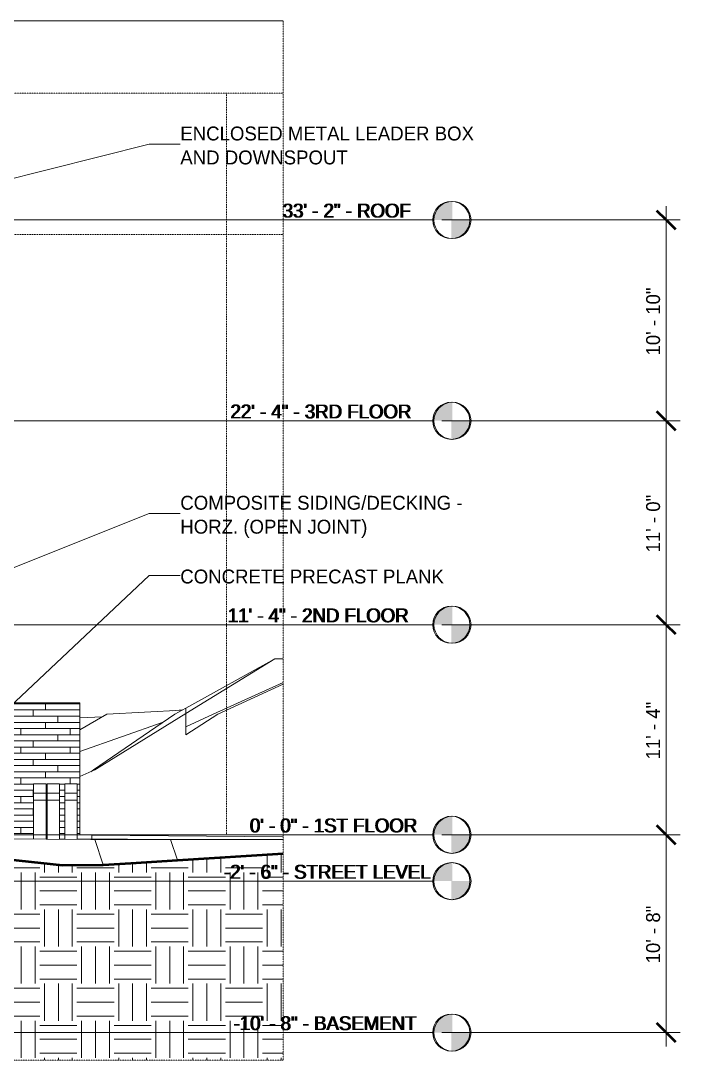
# Model space of a CAD drawing. Header units: inches. Extents: x -4169 to 1833, y -300 to 585.
# Drawn here: x 1407 to 1833, y -146 to 527 of the extents above; entities that cross this region are included whole.
import ezdxf

# ---------------------------------------------------------------- set-up
doc = ezdxf.new("R2010")
doc.units = ezdxf.units.IN
doc.header["$MEASUREMENT"] = 0
doc.linetypes.add('Aligning Line 1_8_', pattern=[0.25, 0.125, -0.125])
doc.linetypes.add('Grid Line 1_2_', pattern=[0.875, 0.5, -0.125, 0.125, -0.125])
for name, color, linetype, lineweight in [('0-3', 191, 'Continuous', 5), ('0-5', 165, 'Continuous', 5), ('0-7', 130, 'Continuous', 5), ('A-ANNO-DIMS', 211, 'Continuous', 9), ('A-ANNO-DIMS-96', 211, 'Continuous', 9), ('A-FLOR', 192, 'Continuous', 13), ('A-FLOR-LEVL', 51, 'Continuous', 9), ('A-FLOR-LEVL-1', 51, 'Grid Line 1_2_', 9), ('A-FLOR-LEVL-2', 254, 'Continuous', 9), ('A-FLOR-LEVL-3', 147, 'Continuous', 9), ('A-WALL', 113, 'Continuous', 13), ('A-WALL-PATT-5', 111, 'Continuous', 9), ('C-TOPO', 7, 'Continuous', 9), ('C-TOPO-1', 250, 'Continuous', 50), ('E-LITE-EQPM', 33, 'Continuous', 9), ('G-ANNO-SYMB', 111, 'Aligning Line 1_8_', 9), ('G-ANNO-SYMB-1', 254, 'Aligning Line 1_8_', 9), ('G-ANNO-SYMB-2', 147, 'Aligning Line 1_8_', 9), ('G-ANNO-TEXT', 231, 'Continuous', 9)]:
    doc.layers.add(name, color=color, linetype=linetype, lineweight=lineweight)
doc.styles.add('Century Gothic', font='ufonts.com_century-gothic.ttf', dxfattribs={"height": 9})
doc.dimstyles.new('OD__1_8__Tol__', dxfattribs={"dimscale": 12, "dimtxt": 9.397514, "dimasz": 1, "dimexe": 0.75, "dimexo": 0.5, "dimgap": 0.125, "dimtad": 1, "dimdec": 3, "dimrnd": 0.125, "dimzin": 3, "dimdsep": 46, "dimlunit": 4, "dimtxsty": 'Century Gothic', "dimblk1": 'OBLIQUE', "dimblk2": 'OBLIQUE', "dimsah": 1, "dimcen": 0.09, "dimdle": 0.75, "dimazin": 0, "dimtfac": 1, "dimtdec": 4, "dimtix": 1, "dimtmove": 0, "dimatfit": 3, "dimfxl": 1, "dimtvp": 1, "dimtfill": 1, "dimfrac": 2, "dimtolj": 1, "dimtzin": 0, "dimarcsym": 2})
pattern_1 = [(0, (-10964.796, 146.633), (24, 24), [24, -24]), (0, (-10964.796, 155.633), (24, 24), [24, -24]), (0, (-10964.796, 164.633), (24, 24), [24, -24]), (90, (-10961.796, 167.633), (-24, 24), [24, -24]), (90, (-10952.796, 167.633), (-24, 24), [24, -24]), (90, (-10943.796, 167.633), (-24, 24), [24, -24])]

# ---------------------------------------------------------------- blocks, each defined once
blk = doc.blocks.new('Level - Level Head - Circle-V181-BUILDING SECTION - EAST_WEST - LOOKING SOUTH')
at = {"layer": 'A-FLOR-LEVL'}
h = blk.add_hatch(color=256, dxfattribs=at)
edge = h.paths.add_edge_path(flags=0)
edge.add_line((-9597.49, 0), (-9609.49, 0))
edge.add_arc((-9597.49, 0), 12, 90, 180, ccw=False)
edge.add_line((-9597.49, 12), (-9597.49, 0))
h = blk.add_hatch(color=256, dxfattribs=at)
edge = h.paths.add_edge_path(flags=0)
edge.add_line((-9597.49, -12), (-9597.49, 0))
edge.add_line((-9597.49, 0), (-9585.49, 0))
edge.add_arc((-9597.49, 0), 12, 270, 360, ccw=False)
at = {"layer": 'A-FLOR-LEVL-2'}
blk.add_circle((-9597.49, 0), 12, dxfattribs=at)
blk = doc.blocks.new('CTR - 2nd Phase_rvt-2-BUILDING SECTION - EAST_WEST - LOOKING SOUTH')
at = {"layer": 'A-FLOR-LEVL-1'}
for p, q in [((-12558.48, 398), (-9609.49, 398)), ((-12558.48, 268), (-9609.49, 268)), ((-12558.48, 136), (-9609.49, 136)), ((-12558.48, 0), (-9609.49, 0)), ((-12558.48, -30), (-9609.49, -30)), ((-12558.48, -128), (-9609.49, -128))]:
    blk.add_line(p, q, dxfattribs=at)
at = {"layer": 'G-ANNO-SYMB-1'}
for p, q in [((-12461.76, 526.95), (-9706.21, 526.95)), ((-12461.76, 388.59), (-9706.21, 388.59))]:
    blk.add_line(p, q, dxfattribs=at)
at = {"layer": '0-3'}
for p in [(0, 398), (0, 268), (0, 136), (0, 0), (0, -30), (0, -128)]:
    blk.add_blockref('Level - Level Head - Circle-V181-BUILDING SECTION - EAST_WEST - LOOKING SOUTH', p, dxfattribs=at)
at = {"layer": 'A-FLOR-LEVL', "char_height": 9, "attachment_point": 1, "style": 'Century Gothic'}
for s, insert, width in [('33\' - 2" - ROOF', (-9706.86, 408.55), 104.232), ('22\' - 4" - 3RD FLOOR', (-9740.61, 278.55), 145.137), ('11\' - 4" - 2ND FLOOR', (-9742.35, 146.55), 147.258), ('0\' - 0" - 1ST FLOOR', (-9728.1, 10.55), 129.987), ('-2\' - 6" - STREET LEVEL', (-9744.85, -19.45), 150.288), ('-10\' - 8" - BASEMENT', (-9738.61, -117.45), 142.713)]:
    blk.add_mtext(s, dxfattribs=dict(at, insert=insert, width=width))
blk = doc.blocks.new('Level - Level Head - Circle-V182-BUILDING SECTION - EAST_WEST - LOOKING SOUTH')
at = {"layer": 'A-FLOR-LEVL'}
h = blk.add_hatch(color=256, dxfattribs=at)
edge = h.paths.add_edge_path(flags=0)
edge.add_line((-9597.49, 0), (-9609.49, 0))
edge.add_arc((-9597.49, 0), 12, 90, 180, ccw=False)
edge.add_line((-9597.49, 12), (-9597.49, 0))
h = blk.add_hatch(color=256, dxfattribs=at)
edge = h.paths.add_edge_path(flags=0)
edge.add_line((-9597.49, -12), (-9597.49, 0))
edge.add_line((-9597.49, 0), (-9585.49, 0))
edge.add_arc((-9597.49, 0), 12, 270, 360, ccw=False)
at = {"layer": 'A-FLOR-LEVL-3'}
blk.add_circle((-9597.49, 0), 12, dxfattribs=at)
blk = doc.blocks.new('CTR  - Topography_rvt-2-BUILDING SECTION - EAST_WEST - LOOKING SOUTH')
at = {"layer": 'C-TOPO'}
h = blk.add_hatch(dxfattribs=at)
h.set_pattern_fill('FP_31', color=256, style=0, pattern_type=2)
h.set_pattern_definition(pattern_1)
h.paths.add_polyline_path([(-9706.21, -145.9), (-9706.21, -12.07), (-9774.6, -16.38), (-9774.6, -145.9)], flags=0)
h = blk.add_hatch(dxfattribs=at)
h.set_pattern_fill('FP_31', color=256, style=0, pattern_type=2)
h.set_pattern_definition(pattern_1)
h.paths.add_polyline_path([(-9866.44, -145.9), (-9822.62, -145.9), (-9822.62, -19.41), (-9848.9, -19.64), (-9891.19, -15.19), (-9891.19, -134), (-9884.19, -134), (-9884.19, -145.9), (-9878.44, -145.9)], flags=0)
h = blk.add_hatch(dxfattribs=at)
h.set_pattern_fill('FP_31', color=256, style=0, pattern_type=2)
h.set_pattern_definition(pattern_1)
h.paths.add_polyline_path([(-9774.6, -145.9), (-9774.6, -16.38), (-9822.62, -19.41), (-9822.62, -145.9), (-9792.33, -145.9)], flags=0)
at = {"layer": 'A-FLOR-LEVL-1'}
for p, q in [((-12558.48, 0), (-9609.49, 0)), ((-12558.48, -128), (-9609.49, -128))]:
    blk.add_line(p, q, dxfattribs=at)
at = {"layer": 'C-TOPO'}
for p, q in [((-9769.17, 78.43), (-9711.64, 114)), ((-9769.17, 81.99), (-9711.64, 114)), ((-9711.64, 114), (-9706.21, 114)), ((-9751.46, 78), (-9706.21, 98.64)), ((-9748.52, 78), (-9706.21, 97.46)), ((-9748.52, 78), (-9706.21, 97.46)), ((-9771.24, 80.84), (-9777.87, 80.29)), ((-9769.17, 81.99), (-9776.34, 78)), ((-9769.17, 78.43), (-9769.17, 81.99)), ((-9769.17, 78.43), (-9769.17, 81.99)), ((-9820.29, 78), (-9837.71, 67.97)), ((-9823.12, 76.37), (-9837.71, 75.72)), ((-9776.34, 78), (-9828.9, 42)), ((-9828.07, 42), (-9769.17, 78.43)), ((-9771.62, 80.63), (-9820.29, 78)), ((-9769.17, 72.3), (-9769.17, 78.43)), ((-9769.17, 78.43), (-9769.17, 72.3)), ((-9748.52, 78), (-9769.17, 64.78)), ((-9748.52, 78), (-9769.17, 64.78)), ((-9769.17, 69.91), (-9751.46, 78)), ((-9837.71, 54.01), (-9783.84, 72.87)), ((-9769.17, 72.3), (-9769.17, 70.7)), ((-9769.17, 70.7), (-9769.17, 72.3)), ((-9769.17, 70.7), (-9769.17, 69.91)), ((-9769.17, 70.7), (-9769.17, 69.91)), ((-9769.17, 69.91), (-9769.06, 69.95)), ((-9769.17, 66.59), (-9769.17, 69.91)), ((-9769.17, 69.91), (-9769.17, 66.59)), ((-9769.17, 64.78), (-9769.17, 66.59)), ((-9769.17, 66.59), (-9769.17, 64.78)), ((-9837.71, 37.79), (-9828.07, 42)), ((-9828.9, 42), (-9830.63, 40.88)), ((-9828.07, 42), (-9825.87, 43.36)), ((-9828.06, -3), (-9896.19, -2.56)), ((-9858.85, -2.74), (-9859.58, -2.74)), ((-9859.58, -2.74), (-9858.85, -2.74)), ((-9847.42, -2.78), (-9850.86, -2.77)), ((-9850.86, -2.77), (-9847.42, -2.78)), ((-9809.76, -2.9), (-9839.42, -2.81)), ((-9839.42, -2.81), (-9809.76, -2.9)), ((-9828.06, -3), (-9830.54, -3)), ((-9829.86, -0.26), (-9706.21, -1.23)), ((-9828.06, -3), (-9822.62, -19.41)), ((-9828.06, -3), (-9822.62, -19.41)), ((-9828.06, -3), (-9779.04, -3)), ((-9809.76, -2.9), (-9809.04, -3)), ((-9806.98, -2.9), (-9809.76, -2.9)), ((-9809.76, -2.9), (-9706.21, -2.93)), ((-9809.04, -3), (-9809.76, -2.9)), ((-9779.04, -3), (-9774.6, -16.38)), ((-9779.04, -3), (-9706.21, -3)), ((-9779.04, -3), (-9774.6, -16.38)), ((-9706.21, -12.07), (-9774.6, -16.38)), ((-9848.9, -19.64), (-9891.19, -15.19)), ((-9848.9, -19.64), (-9822.62, -19.41)), ((-9804.77, -18.29), (-9822.62, -19.41)), ((-9804.77, -18.29), (-9774.6, -16.38))]:
    blk.add_line(p, q, dxfattribs=at)
at = {"layer": 'C-TOPO-1'}
for p, q in [((-9774.6, -16.38), (-9706.21, -12.07)), ((-9891.19, -15.19), (-9848.9, -19.64)), ((-9848.9, -19.64), (-9822.62, -19.41)), ((-9822.62, -19.41), (-9804.77, -18.29)), ((-9804.77, -18.29), (-9774.6, -16.38))]:
    blk.add_line(p, q, dxfattribs=at)
at = {"layer": 'G-ANNO-SYMB-2'}
for p, q in [((-12461.76, 480), (-9742.88, 480)), ((-9742.88, 480), (-9742.88, 0)), ((-9742.88, 0), (-12461.76, 0))]:
    blk.add_line(p, q, dxfattribs=at)
at = {"layer": '0-5'}
for p in [(0, 0), (0, -128)]:
    blk.add_blockref('Level - Level Head - Circle-V182-BUILDING SECTION - EAST_WEST - LOOKING SOUTH', p, dxfattribs=at)
at = {"layer": 'A-FLOR-LEVL', "char_height": 9, "attachment_point": 1, "style": 'Century Gothic'}
for s, insert, width in [('0\' - 0" - 1ST FLOOR', (-9728.1, 10.55), 129.987), ('-10\' - 8" - BASEMENT', (-9738.61, -117.45), 142.713)]:
    blk.add_mtext(s, dxfattribs=dict(at, insert=insert, width=width))
blk = doc.blocks.new('CTR - 1st Phase - Common Walls_rvt-2-BUILDING SECTION - EAST_WEST - LOOKING SOUTH')
at = {"layer": 'A-FLOR-LEVL-1'}
for p, q in [((-12558.48, 398), (-9609.49, 398)), ((-12558.48, 268), (-9609.49, 268)), ((-12558.48, 136), (-9609.49, 136)), ((-12558.48, 0), (-9609.49, 0)), ((-12558.48, -30), (-9609.49, -30)), ((-12558.48, -128), (-9609.49, -128))]:
    blk.add_line(p, q, dxfattribs=at)
at = {"layer": 'G-ANNO-SYMB-2'}
for p, q in [((-12428.12, 526.95), (-9706.24, 526.95)), ((-12363.34, 526.95), (-9706.24, 526.95)), ((-9706.24, 526.95), (-9706.24, -145.9)), ((-9706.24, 526.95), (-9706.24, -145.9)), ((-12461.76, 480), (-9706.21, 480)), ((-9706.21, 0), (-12461.76, 0))]:
    blk.add_line(p, q, dxfattribs=at)
at = {"layer": '0-5'}
for p in [(0, 398), (0, 268), (0, 136), (0, 0), (0, -30), (0, -128)]:
    blk.add_blockref('Level - Level Head - Circle-V182-BUILDING SECTION - EAST_WEST - LOOKING SOUTH', p, dxfattribs=at)
at = {"layer": 'A-FLOR-LEVL', "char_height": 9, "attachment_point": 1, "style": 'Century Gothic'}
for s, insert, width in [('33\' - 2" - ROOF', (-9706.86, 408.55), 104.232), ('22\' - 4" - 3RD FLOOR', (-9740.61, 278.55), 145.137), ('11\' - 4" - 2ND FLOOR', (-9742.35, 146.55), 147.258), ('0\' - 0" - 1ST FLOOR', (-9728.1, 10.55), 129.987), ('-2\' - 6" - STREET LEVEL', (-9744.85, -19.45), 150.288), ('-10\' - 8" - BASEMENT', (-9738.61, -117.45), 142.713)]:
    blk.add_mtext(s, dxfattribs=dict(at, insert=insert, width=width))
blk = doc.blocks.new('Pathway_Cooper_McGraw-Edison _BSC-BRC_Round - Pathway_Cooper_McGraw-Edison _BSC-BRC_Round-V175-BUILDING SECTION - EAST_WEST - LOOKING SOUTH')
at = {"layer": 'E-LITE-EQPM'}
for p, q in [((-9847.42, 33.03), (-9847.42, 27.03)), ((-9847.42, 33.03), (-9843.42, 33.03)), ((-9843.42, 27.03), (-9847.42, 27.03)), ((-9847.42, 27.03), (-9847.42, 22.53)), ((-9847.42, 27.03), (-9843.42, 27.03)), ((-9843.42, 33.03), (-9839.42, 33.03)), ((-9839.42, 27.03), (-9843.42, 27.03)), ((-9843.42, 27.03), (-9839.42, 27.03)), ((-9839.42, 27.03), (-9839.42, 33.03)), ((-9839.42, 22.53), (-9839.42, 27.03)), ((-9843.42, 22.53), (-9847.42, 22.53)), ((-9847.42, 22.53), (-9847.42, -2.87)), ((-9847.42, 22.53), (-9843.42, 22.53)), ((-9839.42, 22.53), (-9843.42, 22.53)), ((-9843.42, 22.53), (-9839.42, 22.53)), ((-9839.42, -2.93), (-9839.42, 22.53))]:
    blk.add_line(p, q, dxfattribs=at)
blk = doc.blocks.new('Pathway_Cooper_McGraw-Edison _BSC-BRC_Round - Pathway_Cooper_McGraw-Edison _BSC-BRC_Round-V176-BUILDING SECTION - EAST_WEST - LOOKING SOUTH')
at = {"layer": 'E-LITE-EQPM'}
for p, q in [((-9858.85, 33.03), (-9858.85, 27.03)), ((-9858.85, 33.03), (-9854.85, 33.03)), ((-9854.85, 27.03), (-9858.85, 27.03)), ((-9858.85, 27.03), (-9858.85, 22.53)), ((-9858.85, 27.03), (-9854.85, 27.03)), ((-9854.85, 33.03), (-9850.85, 33.03)), ((-9850.85, 27.03), (-9854.85, 27.03)), ((-9854.85, 27.03), (-9850.85, 27.03)), ((-9850.85, 27.03), (-9850.85, 33.03)), ((-9850.85, 22.53), (-9850.85, 27.03)), ((-9854.85, 22.53), (-9858.85, 22.53)), ((-9858.85, 22.53), (-9858.85, -2.8)), ((-9858.85, 22.53), (-9854.85, 22.53)), ((-9850.85, 22.53), (-9854.85, 22.53)), ((-9854.85, 22.53), (-9850.85, 22.53)), ((-9850.85, -2.85), (-9850.85, 22.53))]:
    blk.add_line(p, q, dxfattribs=at)
blk = doc.blocks.new('Pathway_Cooper_McGraw-Edison _BSC-BRC_Round - Pathway_Cooper_McGraw-Edison _BSC-BRC_Round-V177-BUILDING SECTION - EAST_WEST - LOOKING SOUTH')
at = {"layer": 'E-LITE-EQPM'}
for p, q in [((-9867.58, 33.03), (-9867.58, 27.03)), ((-9867.58, 33.03), (-9863.58, 33.03)), ((-9863.58, 27.03), (-9867.58, 27.03)), ((-9867.58, 27.03), (-9867.58, 22.53)), ((-9867.58, 27.03), (-9863.58, 27.03)), ((-9863.58, 33.03), (-9859.58, 33.03)), ((-9859.58, 27.03), (-9863.58, 27.03)), ((-9863.58, 27.03), (-9859.58, 27.03)), ((-9859.58, 27.03), (-9859.58, 33.03)), ((-9859.58, 22.53), (-9859.58, 27.03)), ((-9863.58, 22.53), (-9867.58, 22.53)), ((-9867.58, 22.53), (-9867.58, -2.74)), ((-9867.58, 22.53), (-9863.58, 22.53)), ((-9859.58, 22.53), (-9863.58, 22.53)), ((-9863.58, 22.53), (-9859.58, 22.53)), ((-9859.58, -2.8), (-9859.58, 22.53))]:
    blk.add_line(p, q, dxfattribs=at)
blk = doc.blocks.new('Level - Level Head - Circle-50818-BUILDING SECTION - EAST_WEST - LOOKING SOUTH')
at = {"layer": 'A-FLOR-LEVL'}
h = blk.add_hatch(color=256, dxfattribs=at)
edge = h.paths.add_edge_path(flags=0)
edge.add_line((-9596.72, 0), (-9608.72, 0))
edge.add_arc((-9596.72, 0), 12, 90, 180, ccw=False)
edge.add_line((-9596.72, 12), (-9596.72, 0))
h = blk.add_hatch(color=256, dxfattribs=at)
edge = h.paths.add_edge_path(flags=0)
edge.add_line((-9596.72, -12), (-9596.72, 0))
edge.add_line((-9596.72, 0), (-9584.72, 0))
edge.add_arc((-9596.72, 0), 12, 270, 360, ccw=False)
blk.add_circle((-9596.72, 0), 12, dxfattribs=at)
blk = doc.blocks.new('DIMBLOCK7-BUILDING SECTION - EAST_WEST - LOOKING SOUTH')
at = {"layer": 'A-ANNO-DIMS-96', "lineweight": 50}
for p, q in [((1824.36, 398), (1818.36, 404)), ((1824.36, 398), (1830.36, 392)), ((1824.36, 268), (1818.36, 274)), ((1824.36, 268), (1830.36, 262))]:
    blk.add_line(p, q, dxfattribs=at)
at = {"layer": 'A-ANNO-DIMS-96'}
for p, q in [((1824.36, 407), (1824.36, 268)), ((1679.3, 398), (1833.36, 398)), ((1824.36, 398), (1679.3, 398)), ((1679.3, 268), (1833.36, 268)), ((1824.36, 268), (1679.3, 268))]:
    blk.add_line(p, q, dxfattribs=at)
at = {"layer": 'A-ANNO-DIMS-96', "color": 0, "insert": (1811.33, 310.25), "char_height": 9, "width": 54.5951, "attachment_point": 1, "rotation": 90, "line_spacing_factor": 0.984502, "style": 'Century Gothic', "bg_fill": 3, "box_fill_scale": 1.25, "bg_fill_color": 256, "bg_fill_true_color": 13158600, "bg_fill_transparency": 0}
blk.add_mtext('10\' - 10"', dxfattribs=at)
blk = doc.blocks.new('_Oblique')
at = {"color": 0, "linetype": 'ByBlock', "lineweight": -2}
blk.add_line((-0.5, -0.5), (0.5, 0.5), dxfattribs=at)
blk = doc.blocks.new('DIMBLOCK8-BUILDING SECTION - EAST_WEST - LOOKING SOUTH')
at = {"layer": 'A-ANNO-DIMS-96', "lineweight": 50}
for p, q in [((1824.36, 268), (1818.36, 274)), ((1824.36, 268), (1830.36, 262)), ((1824.36, 136), (1818.36, 142)), ((1824.36, 136), (1830.36, 130))]:
    blk.add_line(p, q, dxfattribs=at)
at = {"layer": 'A-ANNO-DIMS-96'}
for p, q in [((1679.3, 268), (1833.36, 268)), ((1824.36, 268), (1679.3, 268)), ((1824.36, 268), (1824.36, 136)), ((1679.3, 136), (1833.36, 136)), ((1824.36, 136), (1679.3, 136))]:
    blk.add_line(p, q, dxfattribs=at)
at = {"layer": 'A-ANNO-DIMS-96', "color": 0, "insert": (1811.33, 182.76), "char_height": 9, "width": 46.1821, "attachment_point": 1, "rotation": 90, "line_spacing_factor": 0.984502, "style": 'Century Gothic', "bg_fill": 3, "box_fill_scale": 1.25, "bg_fill_color": 256, "bg_fill_true_color": 13158600, "bg_fill_transparency": 0}
blk.add_mtext('11\' - 0"', dxfattribs=at)
blk = doc.blocks.new('DIMBLOCK9-BUILDING SECTION - EAST_WEST - LOOKING SOUTH')
at = {"layer": 'A-ANNO-DIMS-96', "lineweight": 50}
for p, q in [((1824.36, 136), (1818.36, 142)), ((1824.36, 136), (1830.36, 130)), ((1824.36, 0), (1818.36, 6)), ((1824.36, 0), (1830.36, -6))]:
    blk.add_line(p, q, dxfattribs=at)
at = {"layer": 'A-ANNO-DIMS-96'}
for p, q in [((1679.3, 136), (1833.36, 136)), ((1824.36, 136), (1679.3, 136)), ((1824.36, 136), (1824.36, 0)), ((1679.3, 0), (1833.36, 0)), ((1824.36, 0), (1679.3, 0))]:
    blk.add_line(p, q, dxfattribs=at)
at = {"layer": 'A-ANNO-DIMS-96', "color": 0, "insert": (1811.33, 48.76), "char_height": 9, "width": 46.1821, "attachment_point": 1, "rotation": 90, "line_spacing_factor": 0.984502, "style": 'Century Gothic', "bg_fill": 3, "box_fill_scale": 1.25, "bg_fill_color": 256, "bg_fill_true_color": 13158600, "bg_fill_transparency": 0}
blk.add_mtext('11\' - 4"', dxfattribs=at)
blk = doc.blocks.new('DIMBLOCK10-BUILDING SECTION - EAST_WEST - LOOKING SOUTH')
at = {"layer": 'A-ANNO-DIMS-96'}
for p, q in [((1679.3, 0), (1833.36, 0)), ((1824.36, 0), (1679.3, 0)), ((1824.36, 0), (1824.36, -137)), ((1679.3, -128), (1833.36, -128)), ((1824.36, -128), (1679.3, -128))]:
    blk.add_line(p, q, dxfattribs=at)
at = {"layer": 'A-ANNO-DIMS-96', "lineweight": 50}
for p, q in [((1824.36, 0), (1818.36, 6)), ((1824.36, 0), (1830.36, -6)), ((1824.36, -128), (1818.36, -122)), ((1824.36, -128), (1830.36, -134))]:
    blk.add_line(p, q, dxfattribs=at)
at = {"layer": 'A-ANNO-DIMS-96', "color": 0, "insert": (1811.33, -83.24), "char_height": 9, "width": 46.1821, "attachment_point": 1, "rotation": 90, "line_spacing_factor": 0.984502, "style": 'Century Gothic', "bg_fill": 3, "box_fill_scale": 1.25, "bg_fill_color": 256, "bg_fill_true_color": 13158600, "bg_fill_transparency": 0}
blk.add_mtext('10\' - 8"', dxfattribs=at)

msp = doc.modelspace()

# ---------------------------------------------------------------- hatches: boundary and pattern name
at = {"layer": 'A-WALL-PATT-5'}
h = msp.add_hatch(dxfattribs=at)
h.set_pattern_fill('FP_43', color=256, style=0, pattern_type=2)
h.set_pattern_definition([(0, (1310.829, 0.8), (0, 4), []), (90, (1310.829, 0.8), (-8, 8), [4, -28]), (90, (1326.829, 4.8), (-8, 8), [4, -28])])
h.paths.add_polyline_path([(1341.0036, 75.5), (1361.3015, 70.1999), (1357.0036, 71.3068)], flags=0)
h.paths.add_polyline_path([(1404.3569, 0), (1415.2135, 0), (1415.2135, 33.027), (1423.2135, 33.027), (1423.2135, 0), (1423.9384, 0), (1423.9384, 33.027), (1431.9384, 33.027), (1431.9384, 0), (1435.3747, 0), (1435.3747, 33.027), (1443.3747, 33.027), (1443.3747, 0), (1445.0786, 0), (1445.0786, 85.375), (1308.7036, 85.375), (1308.7036, 67.0419), (1341.0036, 75.5), (1380.0036, 65.2384), (1380.0036, 56.8187), (1349.7353, 71.2901), (1379.8945, 56.7493), (1357.2671, 50.7957), (1343.727, 71.2901), (1357.0036, 50.767), (1325.0222, 50.7957), (1338.2321, 71.2901), (1324.7402, 50.7957), (1308.7036, 55.0152), (1308.7036, 19.5878), (1319.0036, 20), (1321.1337, 19.5852), (1322.4113, 17.0732), (1321.1337, 18.5852), (1319.2057, 18.9606), (1322.5036, 2), (1327.8036, 2), (1327.8036, 24), (1317.0036, 24), (1317.0036, 26), (1327.8036, 26), (1327.8036, 36), (1387.5286, 36), (1387.5286, 2), (1391.6036, 2), (1391.6036, 0), (1398.9752, 0)], flags=0)
h.paths.add_polyline_path([(1308.7036, 2), (1321.1703, 2), (1321.5036, 2.5), (1318.21, 18.9682), (1308.7036, 18.5878), (1308.7036, 11.8159)], flags=0)
h.paths.add_polyline_path([(1308.7036, 59.927), (1332.2149, 71.2901), (1308.7036, 60.028)], flags=0)

# ---------------------------------------------------------------- linework, layer by layer
at = {"layer": 'A-FLOR'}
for p, q in [((1415.2135, 0), (1321.0036, 0)), ((1443.3747, 0), (1452.9323, 0)), ((1452.9323, 0), (1452.9323, -2.8375))]:
    msp.add_line(p, q, dxfattribs=at)
at = {"layer": 'A-FLOR-LEVL-1'}
for p, q in [((-1101.901, 398), (1674.0755, 398)), ((-1101.901, 268), (1674.0755, 268)), ((-1101.901, 136), (1674.0755, 136)), ((-1101.901, 0), (1674.0755, 0)), ((-1101.901, -30), (1674.0755, -30)), ((-1101.901, -128), (1674.0755, -128))]:
    msp.add_line(p, q, dxfattribs=at)
at = {"layer": 'A-WALL'}
for p, q in [((1445.0786, 85.375), (1308.7036, 85.375)), ((1445.0786, 0), (1445.0786, 85.375)), ((1423.2135, 0), (1423.9384, 0)), ((1431.9384, 0), (1435.3747, 0))]:
    msp.add_line(p, q, dxfattribs=at)
at = {"layer": 'G-ANNO-SYMB'}
for p, q in [((-1178.9656, 526.9531), (1576.5527, 526.9531)), ((1576.5527, 526.9531), (1576.5527, -145.8387)), ((-1178.9656, 480), (1576.5784, 480)), ((1576.5784, 0), (-1178.9656, 0)), ((1576.5527, -145.8387), (-1178.9656, -145.8387))]:
    msp.add_line(p, q, dxfattribs=at)
at = {"layer": 'G-ANNO-TEXT'}
for p, q in [((1307.9, 401.3463), (1489.9165, 446.9921)), ((1489.9165, 446.9921), (1510.0507, 446.9921)), ((1356.8258, 154.7023), (1489.9165, 207.9573)), ((1489.9165, 207.9573), (1510.0507, 207.9573)), ((1286.2986, -24.1025), (1489.9165, 167.9533)), ((1489.9165, 167.9533), (1510.0507, 167.9533))]:
    msp.add_line(p, q, dxfattribs=at)

# ---------------------------------------------------------------- block references
at = {"layer": '0-7'}
for name in ['CTR - 2nd Phase_rvt-2-BUILDING SECTION - EAST_WEST - LOOKING SOUTH', 'CTR - 1st Phase - Common Walls_rvt-2-BUILDING SECTION - EAST_WEST - LOOKING SOUTH', 'CTR  - Topography_rvt-2-BUILDING SECTION - EAST_WEST - LOOKING SOUTH']:
    msp.add_blockref(name, (11282.793, 0), dxfattribs=at)
at = {"layer": 'A-FLOR-LEVL'}
for p in [(11282.793, 398), (11282.793, 268), (11282.793, 136), (11282.793, 0), (11282.793, -30), (11282.793, -128)]:
    msp.add_blockref('Level - Level Head - Circle-50818-BUILDING SECTION - EAST_WEST - LOOKING SOUTH', p, dxfattribs=at)
at = {"layer": 'E-LITE-EQPM'}
for name in ['Pathway_Cooper_McGraw-Edison _BSC-BRC_Round - Pathway_Cooper_McGraw-Edison _BSC-BRC_Round-V177-BUILDING SECTION - EAST_WEST - LOOKING SOUTH', 'Pathway_Cooper_McGraw-Edison _BSC-BRC_Round - Pathway_Cooper_McGraw-Edison _BSC-BRC_Round-V176-BUILDING SECTION - EAST_WEST - LOOKING SOUTH', 'Pathway_Cooper_McGraw-Edison _BSC-BRC_Round - Pathway_Cooper_McGraw-Edison _BSC-BRC_Round-V175-BUILDING SECTION - EAST_WEST - LOOKING SOUTH']:
    msp.add_blockref(name, (11282.793, 0), dxfattribs=at)

# ---------------------------------------------------------------- texts
at = {"layer": 'A-FLOR-LEVL', "char_height": 9, "attachment_point": 1, "style": 'Century Gothic'}
for s, insert, width in [('33\' - 2" - ROOF', (1576.7033, 408.5508), 104.232), ('22\' - 4" - 3RD FLOOR', (1542.9521, 278.5508), 145.137), ('11\' - 4" - 2ND FLOOR', (1541.2135, 146.5508), 147.258), ('0\' - 0" - 1ST FLOOR', (1555.4623, 10.5508), 129.987), ('-2\' - 6" - STREET LEVEL', (1538.719, -19.4492), 150.288), ('-10\' - 8" - BASEMENT', (1544.9553, -117.4492), 142.713)]:
    msp.add_mtext(s, dxfattribs=dict(at, insert=insert, width=width))
at = {"layer": 'G-ANNO-TEXT', "char_height": 9, "attachment_point": 1, "style": 'Century Gothic'}
for s, insert, width in [('ENCLOSED METAL LEADER BOX', (1510.0507, 458.4882), 228.159), ('AND DOWNSPOUT', (1510.0507, 442.9882), 136.956), ('COMPOSITE SIDING/DECKING -', (1510.0507, 219.4533), 232.704), ('HORZ. (OPEN JOINT)', (1510.0507, 203.9533), 149.682), ('CONCRETE PRECAST PLANK', (1510.0507, 171.7014), 203.313)]:
    msp.add_mtext(s, dxfattribs=dict(at, insert=insert, width=width))

# ---------------------------------------------------------------- next in the draw order: dimensions: what is measured, and where the dimension line sits
at = {"layer": 'A-ANNO-DIMS'}
dim = msp.add_linear_dim(base=(1824.3628, 268), p1=(1673.3027, 398), p2=(1673.3027, 268), angle=90, dimstyle='OD__1_8__Tol__', override={"dimpost": '<>', "dimfxl": 130}, dxfattribs=at)
dim.commit()
dim.dimension.update_dxf_attribs({"geometry": 'DIMBLOCK7-BUILDING SECTION - EAST_WEST - LOOKING SOUTH', "text_midpoint": (1818.1365, 333)})

# ---------------------------------------------------------------- next in the draw order: dimensions: what is measured, and where the dimension line sits
dim = msp.add_linear_dim(base=(1824.3628, 136), p1=(1673.3027, 268), p2=(1673.3027, 136), angle=90, dimstyle='OD__1_8__Tol__', override={"dimpost": '<>', "dimfxl": 132}, dxfattribs=at)
dim.commit()
dim.dimension.update_dxf_attribs({"geometry": 'DIMBLOCK8-BUILDING SECTION - EAST_WEST - LOOKING SOUTH', "text_midpoint": (1818.1365, 202)})

# ---------------------------------------------------------------- next in the draw order: dimensions: what is measured, and where the dimension line sits
dim = msp.add_linear_dim(base=(1824.3628, 0), p1=(1673.3027, 136), p2=(1673.3027, 0), angle=90, dimstyle='OD__1_8__Tol__', override={"dimpost": '<>', "dimfxl": 136}, dxfattribs=at)
dim.commit()
dim.dimension.update_dxf_attribs({"geometry": 'DIMBLOCK9-BUILDING SECTION - EAST_WEST - LOOKING SOUTH', "text_midpoint": (1818.2497, 68)})

# ---------------------------------------------------------------- next in the draw order: dimensions: what is measured, and where the dimension line sits
dim = msp.add_linear_dim(base=(1824.3628, -128), p1=(1673.3027, 0), p2=(1673.3027, -128), angle=90, dimstyle='OD__1_8__Tol__', override={"dimpost": '<>', "dimfxl": 128}, dxfattribs=at)
dim.commit()
dim.dimension.update_dxf_attribs({"geometry": 'DIMBLOCK10-BUILDING SECTION - EAST_WEST - LOOKING SOUTH', "text_midpoint": (1818.1365, -64)})

doc.saveas('drawing.dxf')
